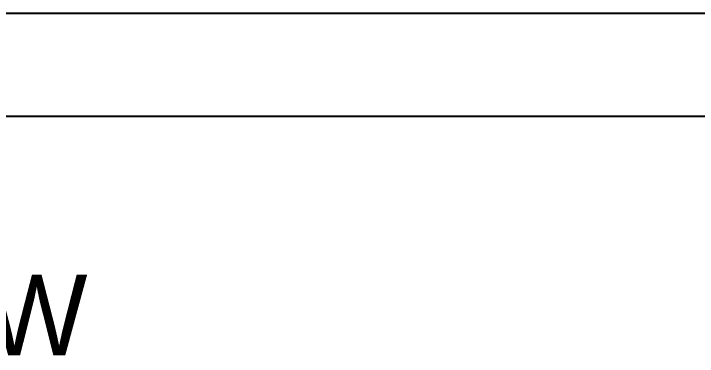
# Model space of a CAD drawing. Header units: millimetres. Extents: x -1355 to 669, y -1138 to 733.
# Drawn here: x -1051 to -918.3, y -66.6 to 0 of the extents above; entities that cross this region are included whole.
import ezdxf

# ---------------------------------------------------------------- set-up
doc = ezdxf.new("R2010")
doc.units = ezdxf.units.MM
for name, color, linetype in [('HIDDEN', 8, 'Continuous'), ('TEXT', 5, 'Continuous'), ('VISIBLE', 7, 'Continuous')]:
    doc.layers.add(name, color=color, linetype=linetype)

msp = doc.modelspace()

# ---------------------------------------------------------------- linework, layer by layer
at = {"layer": 'HIDDEN'}
for points in [[(-677.2, 0), (-1177.2, 0)], [(-697.2, 0), (-1157.2, 0)], [(-697.2, 0), (-1157.2, 0)], [(-697.2, 0), (-1157.2, 0)], [(-697.2, 0), (-1157.2, 0)], [(-697.2, 0), (-1157.2, 0)], [(-697.2, -20), (-1157.2, -20)], [(-697.2, -20), (-1157.2, -20)], [(-697.2, -20), (-1157.2, -20)], [(-697.2, -20), (-1157.2, -20)], [(-697.2, -20), (-1157.2, -20)]]:
    msp.add_lwpolyline(points, dxfattribs=at)
at = {"layer": 'VISIBLE'}
for points in [[(-677.2, 0), (-1177.2, 0)], [(-697.2, 0), (-1157.2, 0)], [(-697.2, -20), (-1157.2, -20)]]:
    msp.add_lwpolyline(points, dxfattribs=at)

# ---------------------------------------------------------------- texts
at = {"layer": 'TEXT'}
msp.add_text('RIGHT SIDE VIEW', height=15.6463, dxfattribs=at).set_placement((-1215.7, -66.42))

doc.saveas('drawing.dxf')
